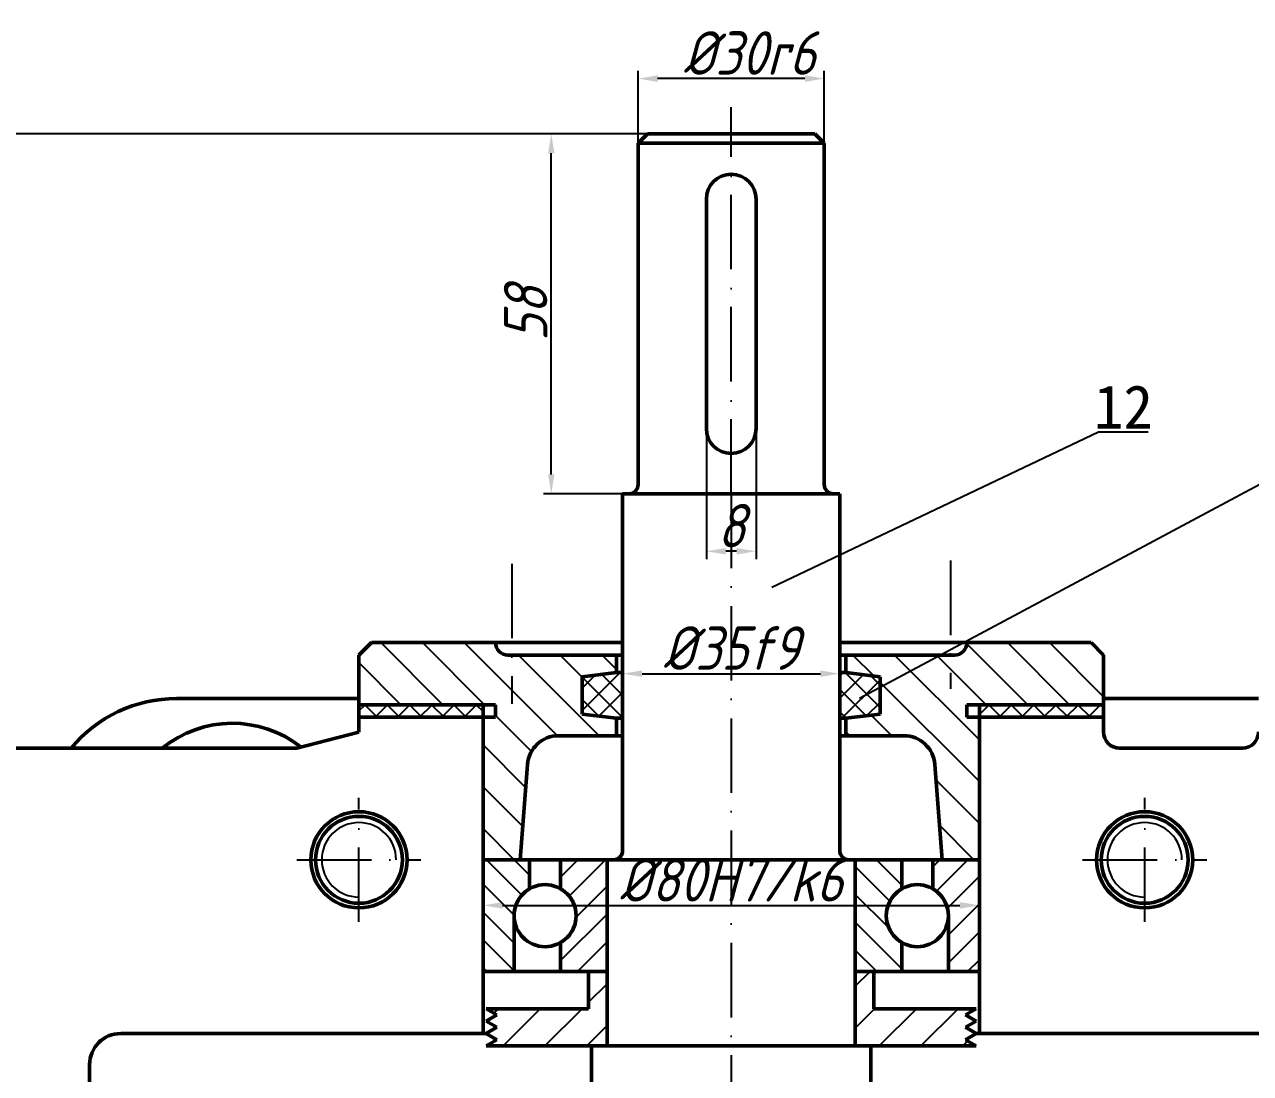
# Model space of a CAD drawing. Header units: millimetres. Extents: x 0 to 1682, y 0 to 1188.
# Drawn here: x 299.5 to 497.1, y 410.7 to 579.8 of the extents above; entities that cross this region are included whole.
import ezdxf
from ezdxf import colors
from ezdxf.entities.mleader import LeaderData, LeaderLine
from ezdxf.enums import TextEntityAlignment as Align
from ezdxf.math import Vec2, Vec3

# ---------------------------------------------------------------- set-up
doc = ezdxf.new("R2010")
doc.units = ezdxf.units.MM
doc.linetypes.add('ACAD_ISO10W100', pattern=[18, 12, -3, 0, -3])
doc.layers.get('0').update_dxf_attribs({"lineweight": 50})
doc.layers.get('Defpoints').update_dxf_attribs({"lineweight": 50})
for name, color, linetype, lineweight in [('中心线', 20, 'ACAD_ISO10W100', 25), ('剖面线', 3, 'Continuous', 25), ('尺寸', 7, 'Continuous', 25), ('文字', 7, 'Continuous', 25), ('标注', 7, 'Continuous', 25), ('粗实线', 7, 'Continuous', 50), ('细实线', 7, 'Continuous', 25)]:
    doc.layers.add(name, color=color, linetype=linetype, lineweight=lineweight)
doc.styles.add('gbeitc', font='gbeitc.shx', dxfattribs={"bigfont": 'gbcbig.shx'})
doc.styles.add('Songti', font='')
doc.styles.get("Standard").update_dxf_attribs({"font": 'arial.ttf'})
doc.styles.get('Songti').set_extended_font_data('SimSun')
doc.dimstyles.new('gbeitc', dxfattribs={"dimtxt": 5, "dimasz": 3.125, "dimexe": 1.25, "dimexo": 0.625, "dimtad": 1, "dimdec": 0, "dimdsep": 46, "dimtxsty": 'gbeitc', "dimcen": 2.5, "dimadec": 0, "dimazin": 0, "dimtfac": 1, "dimtdec": 3, "dimtmove": 0, "dimatfit": 3, "dimfxl": 1, "dimarcsym": 0})
doc.dimstyles.new('ISO-25', dxfattribs={"dimtxt": 2.5, "dimasz": 2.5, "dimexe": 1.25, "dimexo": 0.625, "dimtad": 1, "dimtxsty": 'Standard', "dimcen": 2.5, "dimadec": 0, "dimazin": 0, "dimtfac": 1, "dimtmove": 0, "dimatfit": 3, "dimfxl": 1, "dimarcsym": 0})
pattern_1 = [(45, (-31.76511286518669, 33.6530331970348), (-2.245064030267288, 2.245064030267288), [])]
pattern_2 = [(135, (-31.76511286518669, 33.6530331970348), (-2.245064030267288, -2.245064030267288), [])]
pattern_3 = [(45, (-31.76511286518669, 33.6530331970348), (-1.79605122421383, 1.796051224213831), []), (135, (-31.76511286518669, 33.6530331970348), (-1.796051224213831, -1.79605122421383), [])]
pattern_4 = [(135, (-31.76511286518669, 33.6530331970348), (-3.367596045400933, -3.367596045400932), [])]
pattern_5 = [(45, (-31.76511286518669, 33.6530331970348), (-3.367596045400932, 3.367596045400933), [])]

# ---------------------------------------------------------------- blocks, each defined once
blk = doc.blocks.new('*D29')
at = {"layer": 'Defpoints', "color": 0, "lineweight": 25, "transparency": 16777216}
for p in [(398.4148871348134, 571.0388745240425), (398.4148871348134, 534.1281152183499), (428.4148871348134, 534.1281152183499)]:
    blk.add_point(p, dxfattribs=at)
at = {"layer": '尺寸', "color": 0, "lineweight": -2, "transparency": 16777216}
for p, q in [((398.4148871348134, 534.7531152183499), (398.4148871348134, 572.2888745240425)), ((428.4148871348134, 534.7531152183499), (428.4148871348134, 572.2888745240425)), ((425.2898871348134, 571.0388745240425), (401.5398871348134, 571.0388745240425))]:
    blk.add_line(p, q, dxfattribs=at)
at = {"layer": '尺寸', "color": 0, "lineweight": 25, "transparency": 16777216}
for points in [[(401.5398871348134, 571.5597078573759), (401.5398871348134, 570.5180411907091), (398.4148871348134, 571.0388745240425)], [(425.2898871348134, 571.5597078573759), (425.2898871348134, 570.5180411907091), (428.4148871348134, 571.0388745240425)]]:
    blk.add_solid(points, dxfattribs=at)
at = {"layer": '尺寸', "color": 0, "transparency": 16777216, "insert": (416.3649456916839, 575.1638745240425), "char_height": 7, "attachment_point": 5, "style": 'gbeitc'}
blk.add_mtext('%%c30r6', dxfattribs=at)
blk = doc.blocks.new('*D30')
at = {"layer": 'Defpoints', "color": 0, "lineweight": 25, "transparency": 16777216}
for p in [(384.4148871348148, 562.1281152183501), (413.4148871348136, 562.1281152183501), (413.4148871348136, 504.1281152183501)]:
    blk.add_point(p, dxfattribs=at)
at = {"layer": '尺寸', "color": 0, "lineweight": -2, "transparency": 16777216}
for p, q in [((412.7898871348136, 562.1281152183501), (383.1648871348147, 562.1281152183501)), ((384.4148871348148, 507.2531152183501), (384.4148871348148, 559.0031152183501)), ((412.7898871348136, 504.1281152183501), (383.1648871348147, 504.12811521835))]:
    blk.add_line(p, q, dxfattribs=at)
at = {"layer": '尺寸', "color": 0, "lineweight": 25, "transparency": 16777216}
for points in [[(383.8940538014814, 559.0031152183501), (384.9357204681481, 559.0031152183501), (384.4148871348148, 562.1281152183501)], [(383.8940538014814, 507.25311521835), (384.9357204681481, 507.2531152183501), (384.4148871348148, 504.1281152183501)]]:
    blk.add_solid(points, dxfattribs=at)
at = {"layer": '尺寸', "color": 0, "transparency": 16777216, "insert": (380.2898871348148, 533.1281152183499), "char_height": 7, "attachment_point": 5, "rotation": 90, "style": 'gbeitc'}
blk.add_mtext('58', dxfattribs=at)
blk = doc.blocks.new('*D31')
at = {"layer": 'Defpoints', "color": 0, "lineweight": 25, "transparency": 16777216}
for p in [(409.4148871348134, 514.6281152183499), (417.4148871348134, 514.6281152183499), (409.4148871348134, 494.8552730875558)]:
    blk.add_point(p, dxfattribs=at)
at = {"layer": '尺寸', "color": 0, "lineweight": -2, "transparency": 16777216}
for p, q in [((409.4148871348134, 514.0031152183499), (409.4148871348134, 493.6052730875558)), ((417.4148871348134, 514.0031152183499), (417.4148871348134, 493.6052730875558)), ((414.2898871348134, 494.8552730875558), (412.5398871348134, 494.8552730875558))]:
    blk.add_line(p, q, dxfattribs=at)
at = {"layer": '尺寸', "color": 0, "lineweight": 25, "transparency": 16777216}
for points in [[(412.5398871348134, 495.3761064208891), (412.5398871348134, 494.3344397542225), (409.4148871348134, 494.8552730875558)], [(414.2898871348134, 495.3761064208891), (414.2898871348134, 494.3344397542225), (417.4148871348134, 494.8552730875558)]]:
    blk.add_solid(points, dxfattribs=at)
at = {"layer": '尺寸', "color": 0, "transparency": 16777216, "insert": (413.4148871348134, 498.9802730875558), "char_height": 7, "attachment_point": 5, "style": 'gbeitc'}
blk.add_mtext('8', dxfattribs=at)
blk = doc.blocks.new('*D32')
at = {"layer": 'Defpoints', "color": 0, "lineweight": 25, "transparency": 16777216}
for p in [(373.4148871348134, 441.5281152183497), (453.4148871348134, 441.5281152183497), (453.4148871348134, 437.7781152183497)]:
    blk.add_point(p, dxfattribs=at)
at = {"layer": '尺寸', "color": 0, "lineweight": -2, "transparency": 16777216}
for p, q in [((373.4148871348134, 440.9031152183497), (373.4148871348134, 436.5281152183497)), ((453.4148871348134, 440.9031152183497), (453.4148871348134, 436.5281152183497)), ((376.5398871348134, 437.7781152183497), (450.2898871348134, 437.7781152183497))]:
    blk.add_line(p, q, dxfattribs=at)
at = {"layer": '尺寸', "color": 0, "lineweight": 25, "transparency": 16777216}
for points in [[(376.5398871348134, 438.2989485516831), (376.5398871348134, 437.2572818850164), (373.4148871348134, 437.7781152183497)], [(450.2898871348134, 438.2989485516831), (450.2898871348134, 437.2572818850164), (453.4148871348134, 437.7781152183497)]]:
    blk.add_solid(points, dxfattribs=at)
at = {"layer": '尺寸', "color": 0, "transparency": 16777216, "insert": (413.4148871348134, 441.9031152183497), "char_height": 7, "attachment_point": 5, "style": 'gbeitc'}
blk.add_mtext('%%c80H7/k6', dxfattribs=at)
blk = doc.blocks.new('*D39')
at = {"layer": 'Defpoints', "color": 0, "lineweight": 25, "transparency": 16777216}
for p in [(395.9148871348134, 475.1281152183499), (430.9148871348134, 475.1281152183499), (430.9148871348134, 475.1281152183499)]:
    blk.add_point(p, dxfattribs=at)
at = {"layer": '尺寸', "color": 0, "lineweight": -2, "transparency": 16777216}
for p, q in [((395.9148871348134, 475.7531152183499), (395.9148871348134, 476.3781152183499)), ((430.9148871348134, 475.7531152183499), (430.9148871348134, 476.3781152183499)), ((399.0398871348134, 475.1281152183499), (427.7898871348134, 475.1281152183499))]:
    blk.add_line(p, q, dxfattribs=at)
at = {"layer": '尺寸', "color": 0, "lineweight": 25, "transparency": 16777216}
for points in [[(399.0398871348134, 475.6489485516832), (399.0398871348134, 474.6072818850166), (395.9148871348134, 475.1281152183499)], [(427.7898871348134, 475.6489485516832), (427.7898871348134, 474.6072818850166), (430.9148871348134, 475.1281152183499)]]:
    blk.add_solid(points, dxfattribs=at)
at = {"layer": '尺寸', "color": 0, "transparency": 16777216, "insert": (413.4148871348134, 479.2531152183499), "char_height": 7, "attachment_point": 5, "style": 'gbeitc'}
blk.add_mtext('%%c35f9', dxfattribs=at)
blk = doc.blocks.new('_None')
blk = doc.blocks.new('*D44')
at = {"layer": 'Defpoints', "color": 0, "lineweight": 25, "transparency": 16777216}
for p in [(413.4148871348136, 562.1281152183501), (256.630634490458, 372.1281152183472), (413.4148871348135, 372.1281152183473)]:
    blk.add_point(p, dxfattribs=at)
at = {"layer": '标注', "color": 0, "lineweight": -2, "transparency": 16777216}
for p, q in [((412.7898871348136, 562.1281152183501), (255.3806344904579, 562.12811521835)), ((256.6306344904579, 559.6281152183501), (256.630634490458, 374.6281152183472)), ((412.7898871348135, 372.1281152183473), (255.3806344904579, 372.1281152183472))]:
    blk.add_line(p, q, dxfattribs=at)
at = {"layer": '标注', "color": 0, "lineweight": 25, "transparency": 16777216}
for points in [[(256.2139678237912, 559.6281152183501), (257.0473011571246, 559.6281152183501), (256.6306344904579, 562.1281152183501)], [(256.2139678237913, 374.6281152183472), (257.0473011571247, 374.6281152183472), (256.630634490458, 372.1281152183472)]]:
    blk.add_solid(points, dxfattribs=at)
at = {"layer": '标注', "color": 0, "lineweight": -3, "transparency": 16777216, "insert": (252.4316235764061, 467.1281152183485), "char_height": 7, "attachment_point": 5, "rotation": 90}
blk.add_mtext('190', dxfattribs=at)

msp = doc.modelspace()

# ---------------------------------------------------------------- hatches: boundary and pattern name
at = {"layer": '剖面线'}
h = msp.add_hatch(dxfattribs=at)
h.set_pattern_fill('ANSI31', color=256, scale=1.5, angle=90, style=0)
h.set_pattern_definition(pattern_4)
edge = h.paths.add_edge_path()
edge.add_arc((385.5795600498143, 460.1281152183499), 5, 90, 175.6158997376046)
edge.add_line((380.5941900319183, 460.5103269197218), (379.4148871348134, 445.1281152183499))
edge.add_line((379.4148871348134, 445.1281152183499), (373.4148871348134, 445.1281152183499))
edge.add_line((373.4148871348134, 445.1281152183499), (373.4148871348134, 460.1281152183499))
edge.add_line((373.4148871348134, 460.1281152183499), (373.4148871348134, 468.1281152183499))
edge.add_line((373.4148871348134, 468.1281152183499), (375.4148871348134, 468.1281152183499))
edge.add_line((375.4148871348134, 468.1281152183499), (375.4148871348134, 470.1281152183499))
edge.add_line((375.4148871348134, 470.1281152183499), (373.4148871348134, 470.1281152183499))
edge.add_line((373.4148871348134, 470.1281152183499), (367.9148871348134, 470.1281152183499))
edge.add_line((367.9148871348134, 470.1281152183499), (358.9148871348134, 470.1281152183499))
edge.add_line((358.9148871348134, 470.1281152183499), (353.4148871348134, 470.1281152183499))
edge.add_line((353.4148871348134, 470.1281152183499), (353.4148871348134, 478.1281152183499))
edge.add_line((353.4148871348134, 478.1281152183499), (355.4148871348134, 480.1281152183499))
edge.add_line((355.4148871348134, 480.1281152183499), (358.9148871348134, 480.1281152183499))
edge.add_line((358.9148871348134, 480.1281152183499), (367.9148871348134, 480.1281152183499))
edge.add_line((367.9148871348134, 480.1281152183499), (375.4148871348134, 480.1281152183499))
edge.add_arc((377.4148871348134, 480.1281152183499), 2, 180, 270)
edge.add_line((377.4148871348134, 478.1281152183499), (394.9148871348134, 478.1281152183499))
edge.add_line((394.9148871348134, 478.1281152183499), (394.9148871348134, 475.3034303033157))
edge.add_line((394.9148871348134, 475.3034303033157), (389.4148871348134, 474.6281152183499))
edge.add_line((389.4148871348134, 474.6281152183499), (389.4148871348134, 468.6281152183499))
edge.add_line((389.4148871348134, 468.6281152183499), (394.9148871348134, 467.9528001333838))
edge.add_line((394.9148871348134, 467.9528001333838), (394.9148871348134, 465.1281152183499))
edge.add_line((394.9148871348134, 465.1281152183499), (385.5795600498143, 465.1281152183499))
h = msp.add_hatch(dxfattribs=at)
h.set_pattern_fill('ANSI31', color=256, scale=1.5, angle=90, style=0)
h.set_pattern_definition(pattern_4)
edge = h.paths.add_edge_path()
edge.add_arc((441.2502142198123, 460.1281152183499), 5.000000000000207, 4.384100262395415, 90)
edge.add_line((441.2502142198123, 465.1281152183499), (431.9148871348134, 465.1281152183499))
edge.add_line((431.9148871348134, 465.1281152183499), (431.9148871348134, 467.9528001333838))
edge.add_line((431.9148871348134, 467.9528001333838), (437.4148871348134, 468.6281152183499))
edge.add_line((437.4148871348134, 468.6281152183499), (437.4148871348134, 474.6281152183499))
edge.add_line((437.4148871348134, 474.6281152183499), (431.9148871348134, 475.3034303033157))
edge.add_line((431.9148871348134, 475.3034303033157), (431.9148871348134, 478.1281152183499))
edge.add_line((431.9148871348134, 478.1281152183499), (449.4148871348134, 478.1281152183499))
edge.add_arc((449.4148871348134, 480.1281152183499), 2, 270, 360)
edge.add_line((451.4148871348134, 480.1281152183499), (458.9148871348134, 480.1281152183499))
edge.add_line((458.9148871348134, 480.1281152183499), (467.9148871348134, 480.1281152183499))
edge.add_line((467.9148871348134, 480.1281152183499), (471.4148871348134, 480.1281152183499))
edge.add_line((471.4148871348134, 480.1281152183499), (473.4148871348134, 478.1281152183499))
edge.add_line((473.4148871348134, 478.1281152183499), (473.4148871348134, 470.1281152183499))
edge.add_line((473.4148871348134, 470.1281152183499), (467.9148871348134, 470.1281152183499))
edge.add_line((467.9148871348134, 470.1281152183499), (458.9148871348134, 470.1281152183499))
edge.add_line((458.9148871348134, 470.1281152183499), (453.4148871348134, 470.1281152183499))
edge.add_line((453.4148871348134, 470.1281152183499), (451.4148871348134, 470.1281152183499))
edge.add_line((451.4148871348134, 470.1281152183499), (451.4148871348134, 468.1281152183499))
edge.add_line((451.4148871348134, 468.1281152183499), (453.4148871348134, 468.1281152183499))
edge.add_line((453.4148871348134, 468.1281152183499), (453.4148871348134, 460.1281152183499))
edge.add_line((453.4148871348134, 460.1281152183499), (453.4148871348134, 445.1281152183499))
edge.add_line((453.4148871348134, 445.1281152183499), (447.4148871348134, 445.1281152183499))
edge.add_line((447.4148871348134, 445.1281152183499), (446.2355842377083, 460.5103269197218))
h = msp.add_hatch(dxfattribs=at)
h.set_pattern_fill('ANSI37', color=256, scale=0.8, style=0)
h.set_pattern_definition(pattern_3)
h.paths.add_polyline_path([(395.9148871348134, 471.6281152183499), (395.9148871348134, 475.3034303033157), (394.9148871348134, 475.3034303033157), (389.4148871348134, 474.6281152183499), (389.4148871348134, 468.6281152183499), (394.9148871348134, 467.9528001333838), (395.9148871348134, 467.9528001333838)])
h = msp.add_hatch(dxfattribs=at)
h.set_pattern_fill('ANSI37', color=256, scale=0.8, style=0)
h.set_pattern_definition(pattern_3)
h.paths.add_polyline_path([(430.9148871348134, 471.6281152183499), (430.9148871348134, 475.3034303033157), (431.9148871348134, 475.3034303033157), (437.4148871348134, 474.6281152183499), (437.4148871348134, 468.6281152183499), (431.9148871348134, 467.9528001333838), (430.9148871348134, 467.9528001333838)])
h = msp.add_hatch(dxfattribs=at)
h.set_pattern_fill('ANSI37', color=256, scale=0.8, style=0)
h.set_pattern_definition(pattern_3)
h.paths.add_polyline_path([(353.4148871348134, 470.1281152183499), (353.4148871348134, 468.1281152183499), (373.4148871348134, 468.1281152183499), (373.4148871348134, 470.1281152183499)])
h = msp.add_hatch(dxfattribs=at)
h.set_pattern_fill('ANSI37', color=256, scale=0.8, style=0)
h.set_pattern_definition(pattern_3)
h.paths.add_polyline_path([(473.4148871348134, 470.1281152183499), (473.4148871348134, 468.1281152183499), (453.4148871348134, 468.1281152183499), (453.4148871348134, 470.1281152183499)])
h = msp.add_hatch(dxfattribs=at)
h.set_pattern_fill('ANSI31', color=256, angle=90, style=0)
h.set_pattern_definition(pattern_2)
edge = h.paths.add_edge_path()
edge.add_line((373.4148871348134, 436.1281152183499), (373.4148871348134, 445.1281152183499))
edge.add_line((373.4148871348134, 445.1281152183499), (380.9148871348134, 445.1281152183499))
edge.add_line((380.9148871348134, 445.1281152183499), (380.9148871348134, 440.4582422372719))
edge.add_arc((383.4148871348134, 436.1281152183499), 4.99999999999982, 119.9999999999998, 180)
edge.add_line((378.4148871348134, 436.1281152183499), (378.4148871348134, 427.1281152183499))
edge.add_line((378.4148871348134, 427.1281152183499), (373.4148871348134, 427.1281152183499))
edge.add_line((373.4148871348134, 427.1281152183499), (373.4148871348134, 436.1281152183499))
h = msp.add_hatch(dxfattribs=at)
h.set_pattern_fill('ANSI31', color=256, style=0)
h.set_pattern_definition(pattern_1)
edge = h.paths.add_edge_path()
edge.add_line((393.4148871348134, 436.1281152183499), (393.4148871348134, 427.1281152183499))
edge.add_line((393.4148871348134, 427.1281152183499), (385.9148871348134, 427.1281152183499))
edge.add_line((385.9148871348134, 427.1281152183499), (385.9148871348134, 431.7979881994278))
edge.add_arc((383.4148871348134, 436.1281152183499), 4.999999999999869, 299.9999999999998, 420.0000000000002)
edge.add_line((385.9148871348134, 440.4582422372719), (385.9148871348134, 445.1281152183499))
edge.add_line((385.9148871348134, 445.1281152183499), (393.4148871348134, 445.1281152183499))
edge.add_line((393.4148871348134, 445.1281152183499), (393.4148871348134, 436.1281152183499))
h = msp.add_hatch(dxfattribs=at)
h.set_pattern_fill('ANSI31', color=256, angle=90, style=0)
h.set_pattern_definition(pattern_2)
edge = h.paths.add_edge_path()
edge.add_line((433.4148871348134, 436.1281152183499), (433.4148871348134, 445.1281152183499))
edge.add_line((433.4148871348134, 445.1281152183499), (440.9148871348134, 445.1281152183499))
edge.add_line((440.9148871348134, 445.1281152183499), (440.9148871348134, 440.4582422372719))
edge.add_arc((443.4148871348134, 436.1281152183499), 4.99999999999982, 119.9999999999998, 240.0000000000002)
edge.add_line((440.9148871348134, 431.7979881994278), (440.9148871348134, 427.1281152183499))
edge.add_line((440.9148871348134, 427.1281152183499), (433.4148871348134, 427.1281152183499))
edge.add_line((433.4148871348134, 427.1281152183499), (433.4148871348134, 436.1281152183499))
h = msp.add_hatch(dxfattribs=at)
h.set_pattern_fill('ANSI31', color=256, style=0)
h.set_pattern_definition(pattern_1)
edge = h.paths.add_edge_path()
edge.add_line((453.4148871348134, 436.1281152183499), (453.4148871348134, 427.1281152183499))
edge.add_line((453.4148871348134, 427.1281152183499), (448.4148871348134, 427.1281152183499))
edge.add_line((448.4148871348134, 427.1281152183499), (448.4148871348134, 436.1281152183499))
edge.add_arc((443.4148871348134, 436.1281152183499), 5, 0, 60.00000000000025)
edge.add_line((445.9148871348134, 440.4582422372719), (445.9148871348134, 445.1281152183499))
edge.add_line((445.9148871348134, 445.1281152183499), (453.4148871348134, 445.1281152183499))
edge.add_line((453.4148871348134, 445.1281152183499), (453.4148871348134, 436.1281152183499))
h = msp.add_hatch(dxfattribs=at)
h.set_pattern_fill('ANSI31', color=256, scale=1.5, style=0)
h.set_pattern_definition(pattern_5)
h.paths.add_polyline_path([(393.4148871348134, 415.1281152183499), (387.4148871348134, 415.1281152183499), (373.9148871348134, 415.1281152183499), (375.6448871348134, 416.1281152183499), (373.9148871348134, 417.1281152183499), (375.6448871348134, 418.1281152183499), (373.9148871348134, 419.1281152183499), (375.6448871348134, 420.1281152183499), (373.9148871348134, 421.1281152183499), (390.4148871348134, 421.1281152183499), (390.4148871348134, 427.1281152183499), (393.4148871348134, 427.1281152183499)])
h = msp.add_hatch(dxfattribs=at)
h.set_pattern_fill('ANSI31', color=256, scale=1.5, style=0)
h.set_pattern_definition(pattern_5)
h.paths.add_polyline_path([(433.4148871348134, 415.1281152183499), (439.4148871348134, 415.1281152183499), (452.9148871348134, 415.1281152183499), (451.1848871348134, 416.1281152183499), (452.9148871348134, 417.1281152183499), (451.1848871348134, 418.1281152183499), (452.9148871348134, 419.1281152183499), (451.1848871348134, 420.1281152183499), (452.9148871348134, 421.1281152183499), (436.4148871348134, 421.1281152183499), (436.4148871348134, 427.1281152183499), (433.4148871348134, 427.1281152183499)])

# ---------------------------------------------------------------- linework, layer by layer
at = {"lineweight": 50}
msp.add_line((409.4148871348135, 560.62811521835), (417.4148871348134, 560.62811521835), dxfattribs=at)
at = {"layer": '中心线'}
for p, q in [((413.4148871348134, 504.1281152183499), (413.4148871348134, 566.4425708979002)), ((413.4148871348134, 504.1281152183499), (413.4148871348134, 407.1281152183499)), ((413.4148871348134, 504.1281152183499), (413.4148871348134, 259.2521196127664)), ((378.0595480754864, 492.84336546491), (378.0595480754864, 470.2877970970369)), ((448.7702261941404, 493.3447277010725), (448.7702261941404, 472.668789392754))]:
    msp.add_line(p, q, dxfattribs=at)
at = {"layer": '中心线', "linetype": 'ACAD_ISO10W100'}
for p, q in [((353.4148871348134, 435.1281152183499), (353.4148871348134, 455.1281152183499)), ((480.0570227585442, 435.1281152183499), (480.0570227585442, 455.1281152183499)), ((343.4148871348134, 445.1281152183499), (363.4148871348134, 445.1281152183499)), ((470.0570227585442, 445.1281152183499), (490.0570227585442, 445.1281152183499))]:
    msp.add_line(p, q, dxfattribs=at)
at = {"layer": '粗实线'}
for p, q in [((399.9148871348134, 562.1281152183499), (398.4148871348134, 560.6281152183499)), ((426.9148871348134, 562.1281152183499), (399.9148871348134, 562.1281152183499)), ((428.4148871348134, 560.6281152183499), (426.9148871348134, 562.1281152183499)), ((398.4148871348134, 560.6281152183499), (398.4148871348134, 518.2938532727458)), ((409.4148871348135, 560.62811521835), (398.4148871348134, 560.6281152183499)), ((428.4148871348134, 560.6281152183499), (417.4148871348134, 560.62811521835)), ((428.4148871348134, 518.2938532727458), (428.4148871348134, 560.6281152183499)), ((409.4148871348134, 518.2938532727458), (409.4148871348133, 551.6281152183499)), ((417.4148871348134, 518.2938532727458), (417.4148871348133, 551.6281152183499)), ((398.4148871348134, 518.2938532727458), (398.4148871348134, 505.6281152183499)), ((409.4148871348134, 518.2938532727458), (409.4148871348134, 514.6281152183499)), ((417.4148871348134, 518.2938532727458), (417.4148871348134, 514.6281152183499)), ((428.4148871348134, 505.6281152183499), (428.4148871348134, 518.2938532727458)), ((430.9148871348134, 504.1281152183499), (395.9148871348134, 504.1281152183499)), ((395.9148871348134, 504.1281152183499), (395.9148871348134, 446.6281152183499)), ((430.9148871348134, 504.1281152183499), (430.9148871348134, 446.6281152183499)), ((353.4148871348134, 478.1281152183499), (355.4148871348134, 480.1281152183499)), ((355.4148871348134, 480.1281152183499), (358.9148871348134, 480.1281152183499)), ((358.9148871348134, 480.1281152183499), (367.9148871348134, 480.1281152183499)), ((367.9148871348134, 480.1281152183499), (375.4148871348134, 480.1281152183499)), ((378.0595480754864, 480.1281152183499), (370.5539945760213, 480.1281152183499)), ((375.4148871348134, 480.1281152183499), (375.4148871348134, 480.1281152183499)), ((375.4148871348134, 480.1281152183499), (395.9148871348134, 480.1281152183499)), ((378.0595480754864, 480.1281152183499), (385.5651015749513, 480.1281152183499)), ((451.4148871348134, 480.1281152183499), (430.9148871348134, 480.1281152183499)), ((448.7702261941404, 480.1281152183499), (441.2646726946753, 480.1281152183499)), ((448.7702261941404, 480.1281152183499), (456.2757796936064, 480.1281152183499)), ((458.9148871348134, 480.1281152183499), (451.4148871348134, 480.1281152183499)), ((451.4148871348134, 480.1281152183499), (451.4148871348134, 480.1281152183499)), ((467.9148871348134, 480.1281152183499), (458.9148871348134, 480.1281152183499)), ((471.4148871348134, 480.1281152183499), (467.9148871348134, 480.1281152183499)), ((473.4148871348134, 478.1281152183499), (471.4148871348134, 480.1281152183499)), ((353.4148871348134, 470.1281152183499), (353.4148871348134, 478.1281152183499)), ((377.4148871348134, 478.1281152183499), (394.9148871348134, 478.1281152183499)), ((394.9148871348134, 478.1281152183499), (394.9148871348134, 475.3034303033157)), ((394.9148871348134, 478.1281152183499), (395.9148871348134, 478.1281152183499)), ((431.9148871348134, 478.1281152183499), (430.9148871348134, 478.1281152183499)), ((449.4148871348134, 478.1281152183499), (431.9148871348134, 478.1281152183499)), ((431.9148871348134, 478.1281152183499), (431.9148871348134, 475.3034303033157)), ((473.4148871348134, 470.1281152183499), (473.4148871348134, 478.1281152183499)), ((394.9148871348134, 475.3034303033157), (389.4148871348134, 474.6281152183499)), ((394.9148871348134, 475.3034303033157), (389.4148871348134, 474.6281152183499)), ((389.4148871348134, 474.6281152183499), (389.4148871348134, 468.6281152183499)), ((389.4148871348134, 474.6281152183499), (389.4148871348134, 468.6281152183499)), ((395.9148871348134, 475.3034303033157), (394.9148871348134, 475.3034303033157)), ((395.9148871348134, 471.6281152183499), (395.9148871348134, 475.3034303033157)), ((430.9148871348134, 471.6281152183499), (430.9148871348134, 475.3034303033157)), ((430.9148871348134, 475.3034303033157), (431.9148871348134, 475.3034303033157)), ((431.9148871348134, 475.3034303033157), (437.4148871348134, 474.6281152183499)), ((431.9148871348134, 475.3034303033157), (437.4148871348134, 474.6281152183499)), ((437.4148871348134, 474.6281152183499), (437.4148871348134, 468.6281152183499)), ((437.4148871348134, 474.6281152183499), (437.4148871348134, 468.6281152183499)), ((353.4148871348134, 471.1281152183499), (324.0148871348133, 471.1281152183499)), ((395.9148871348134, 467.9528001333838), (395.9148871348134, 471.6281152183499)), ((430.9148871348134, 467.9528001333838), (430.9148871348134, 471.6281152183499)), ((473.4148871348134, 471.1281152183499), (498.4148871348132, 471.1281152183499)), ((358.9148871348134, 470.1281152183499), (353.4148871348134, 470.1281152183499)), ((353.4148871348134, 470.1281152183499), (353.4148871348134, 468.1281152183499)), ((373.4148871348134, 470.1281152183499), (353.4148871348134, 470.1281152183499)), ((367.9148871348134, 470.1281152183499), (358.9148871348134, 470.1281152183499)), ((373.4148871348134, 470.1281152183499), (367.9148871348134, 470.1281152183499)), ((375.4148871348134, 470.1281152183499), (373.4148871348134, 470.1281152183499)), ((373.4148871348134, 468.1281152183499), (373.4148871348134, 470.1281152183499)), ((375.4148871348134, 468.1281152183499), (375.4148871348134, 470.1281152183499)), ((389.4148871348134, 468.6281152183499), (394.9148871348134, 467.9528001333838)), ((389.4148871348134, 468.6281152183499), (394.9148871348134, 467.9528001333838)), ((437.4148871348134, 468.6281152183499), (431.9148871348134, 467.9528001333838)), ((437.4148871348134, 468.6281152183499), (431.9148871348134, 467.9528001333838)), ((451.4148871348134, 468.1281152183499), (451.4148871348134, 470.1281152183499)), ((451.4148871348134, 470.1281152183499), (453.4148871348134, 470.1281152183499)), ((453.4148871348134, 470.1281152183499), (458.9148871348134, 470.1281152183499)), ((453.4148871348134, 468.1281152183499), (453.4148871348134, 470.1281152183499)), ((453.4148871348134, 470.1281152183499), (473.4148871348134, 470.1281152183499)), ((458.9148871348134, 470.1281152183499), (467.9148871348134, 470.1281152183499)), ((467.9148871348134, 470.1281152183499), (473.4148871348134, 470.1281152183499)), ((473.4148871348134, 470.1281152183499), (473.4148871348134, 468.1281152183499)), ((353.4148871348134, 465.7193755003238), (353.4148871348134, 468.1281152183499)), ((353.4148871348134, 468.1281152183499), (373.4148871348134, 468.1281152183499)), ((353.4148871348134, 468.1281152183499), (373.4148871348134, 468.1281152183499)), ((373.4148871348134, 468.1281152183499), (373.4148871348134, 417.1281152183499)), ((373.4148871348134, 460.1281152183499), (373.4148871348134, 468.1281152183499)), ((373.4148871348134, 468.1281152183499), (375.4148871348134, 468.1281152183499)), ((394.9148871348134, 467.9528001333838), (394.9148871348134, 465.1281152183499)), ((394.9148871348134, 467.9528001333838), (395.9148871348134, 467.9528001333838)), ((431.9148871348134, 467.9528001333838), (430.9148871348134, 467.9528001333838)), ((431.9148871348134, 467.9528001333838), (431.9148871348134, 465.1281152183499)), ((453.4148871348134, 468.1281152183499), (451.4148871348134, 468.1281152183499)), ((453.4148871348134, 460.1281152183499), (453.4148871348134, 468.1281152183499)), ((473.4148871348134, 468.1281152183499), (453.4148871348134, 468.1281152183499)), ((453.4148871348134, 417.1281152183499), (453.4148871348134, 468.1281152183499)), ((453.4148871348134, 468.1281152183499), (453.4148871348134, 468.1281152183499)), ((453.4148871348134, 468.1281152183499), (473.4148871348134, 468.1281152183499)), ((473.4148871348134, 465.7346133364238), (473.4148871348134, 468.1281152183499)), ((343.4148871348134, 463.1281152183499), (353.4148871348134, 465.7193755003238)), ((385.5795600498143, 465.1281152183499), (394.9148871348134, 465.1281152183499)), ((394.9148871348134, 465.1281152183499), (395.9148871348134, 465.1281152183499)), ((431.9148871348134, 465.1281152183499), (430.9148871348134, 465.1281152183499)), ((441.2502142198123, 465.1281152183499), (431.9148871348134, 465.1281152183499)), ((297.0148871348133, 463.1281152183499), (343.4148871348134, 463.1281152183499)), ((476.0213852528873, 463.1281152183499), (476.0213852528873, 463.1281152183499)), ((495.8083890167393, 463.1281152183499), (476.0213852528873, 463.1281152183499)), ((380.5941900319183, 460.5103269197218), (379.4148871348134, 445.1281152183499)), ((446.2355842377083, 460.5103269197218), (447.4148871348134, 445.1281152183499)), ((373.4148871348134, 445.1281152183499), (373.4148871348134, 460.1281152183499)), ((373.4148871348134, 460.1281152183499), (373.4148871348134, 460.1281152183499)), ((453.4148871348134, 445.1281152183499), (453.4148871348134, 460.1281152183499)), ((453.4148871348134, 460.1281152183499), (453.4148871348134, 460.1281152183499)), ((373.4148871348134, 436.1281152183499), (373.4148871348134, 445.1281152183499)), ((373.4148871348134, 445.1281152183499), (380.9148871348134, 445.1281152183499)), ((379.4148871348134, 445.1281152183499), (373.4148871348134, 445.1281152183499)), ((380.9148871348134, 445.1281152183499), (380.9148871348134, 440.4582422372719)), ((385.9148871348134, 445.1281152183499), (380.9148871348134, 445.1281152183499)), ((385.9148871348134, 440.4582422372719), (385.9148871348134, 445.1281152183499)), ((385.9148871348134, 445.1281152183499), (393.4148871348134, 445.1281152183499)), ((433.4148871348134, 445.1281152183499), (393.4148871348134, 445.1281152183499)), ((393.4148871348134, 445.1281152183499), (393.4148871348134, 416.6281152183499)), ((393.4148871348134, 445.1281152183499), (393.4148871348134, 436.1281152183499)), ((433.4148871348134, 445.1281152183499), (433.4148871348134, 416.6281152183499)), ((433.4148871348134, 436.1281152183499), (433.4148871348134, 445.1281152183499)), ((433.4148871348134, 445.1281152183499), (440.9148871348134, 445.1281152183499)), ((440.9148871348134, 445.1281152183499), (440.9148871348134, 440.4582422372719)), ((440.9148871348134, 445.1281152183499), (445.9148871348134, 445.1281152183499)), ((445.9148871348134, 440.4582422372719), (445.9148871348134, 445.1281152183499)), ((445.9148871348134, 445.1281152183499), (453.4148871348134, 445.1281152183499)), ((447.4148871348134, 445.1281152183499), (453.4148871348134, 445.1281152183499)), ((453.4148871348134, 445.1281152183499), (453.4148871348134, 436.1281152183499)), ((373.4148871348134, 427.1281152183499), (373.4148871348134, 436.1281152183499)), ((378.4148871348134, 436.1281152183499), (378.4148871348134, 427.1281152183499)), ((393.4148871348134, 436.1281152183499), (393.4148871348134, 427.1281152183499)), ((433.4148871348134, 427.1281152183499), (433.4148871348134, 436.1281152183499)), ((448.4148871348134, 427.1281152183499), (448.4148871348134, 436.1281152183499)), ((453.4148871348134, 436.1281152183499), (453.4148871348134, 427.1281152183499)), ((385.9148871348134, 427.1281152183499), (385.9148871348134, 431.7979881994278)), ((440.9148871348134, 431.7979881994278), (440.9148871348134, 427.1281152183499)), ((378.4148871348134, 427.1281152183499), (373.4148871348134, 427.1281152183499)), ((385.9148871348134, 427.1281152183499), (378.4148871348134, 427.1281152183499)), ((393.4148871348134, 427.1281152183499), (385.9148871348134, 427.1281152183499)), ((390.4148871348134, 421.1281152183499), (390.4148871348134, 427.1281152183499)), ((390.4148871348134, 427.1281152183499), (393.4148871348134, 427.1281152183499)), ((393.4148871348134, 427.1281152183499), (393.4148871348134, 415.1281152183499)), ((440.9148871348134, 427.1281152183499), (433.4148871348134, 427.1281152183499)), ((436.4148871348134, 427.1281152183499), (433.4148871348134, 427.1281152183499)), ((433.4148871348134, 427.1281152183499), (433.4148871348134, 415.1281152183499)), ((436.4148871348134, 421.1281152183499), (436.4148871348134, 427.1281152183499)), ((440.9148871348134, 427.1281152183499), (448.4148871348134, 427.1281152183499)), ((453.4148871348134, 427.1281152183499), (448.4148871348134, 427.1281152183499)), ((375.6448871348134, 420.1281152183499), (373.9148871348134, 421.1281152183499)), ((373.9148871348134, 421.1281152183499), (390.4148871348134, 421.1281152183499)), ((452.9148871348134, 421.1281152183499), (436.4148871348134, 421.1281152183499)), ((451.1848871348134, 420.1281152183499), (452.9148871348134, 421.1281152183499)), ((373.9148871348134, 419.1281152183499), (375.6448871348134, 420.1281152183499)), ((375.6448871348134, 418.1281152183499), (373.9148871348134, 419.1281152183499)), ((452.9148871348134, 419.1281152183499), (451.1848871348134, 420.1281152183499)), ((451.1848871348134, 418.1281152183499), (452.9148871348134, 419.1281152183499)), ((315.0148871348133, 417.1281152183499), (373.4148871348134, 417.1281152183499)), ((373.9148871348134, 417.1281152183499), (373.4148871348134, 417.1281152183499)), ((373.9148871348134, 417.1281152183499), (375.6448871348134, 418.1281152183499)), ((375.6448871348134, 416.1281152183499), (373.9148871348134, 417.1281152183499)), ((452.9148871348134, 417.1281152183499), (451.1848871348134, 418.1281152183499)), ((451.1848871348134, 416.1281152183499), (452.9148871348134, 417.1281152183499)), ((452.9148871348134, 417.1281152183499), (453.4148871348134, 417.1281152183499)), ((518.4148871348132, 417.1281152183499), (453.4148871348134, 417.1281152183499)), ((373.9148871348134, 415.1281152183499), (375.6448871348134, 416.1281152183499)), ((387.4148871348134, 415.1281152183499), (373.9148871348134, 415.1281152183499)), ((393.4148871348134, 415.1281152183499), (387.4148871348134, 415.1281152183499)), ((387.4148871348134, 415.1281152183499), (387.4148871348134, 415.1281152183499)), ((435.9148871348134, 415.1281152183499), (390.9148871348134, 415.1281152183499)), ((390.9148871348134, 415.1281152183499), (390.9148871348134, 408.6281152183499)), ((433.4148871348134, 415.1281152183499), (439.4148871348134, 415.1281152183499)), ((435.9148871348134, 415.1281152183499), (435.9148871348134, 408.6281152183499)), ((439.4148871348134, 415.1281152183499), (439.4148871348134, 415.1281152183499)), ((439.4148871348134, 415.1281152183499), (452.9148871348134, 415.1281152183499)), ((452.9148871348134, 415.1281152183499), (451.1848871348134, 416.1281152183499)), ((310.0148871348133, 412.1281152183499), (310.0148871348132, 356.9138097730288))]:
    msp.add_line(p, q, dxfattribs=at)
for centre, radius in [((353.4148871348134, 445.1281152183499), 7.75), ((480.0570227585442, 445.1281152183499), 7.75), ((353.4148871348134, 445.1281152183499), 7), ((480.0570227585442, 445.1281152183499), 7), ((383.4148871348134, 436.1281152183499), 5), ((443.4148871348134, 436.1281152183499), 5)]:
    msp.add_circle(centre, radius, dxfattribs=at)
for centre, radius, start, end in [((413.4148871348133, 551.6281152183499), 4, 0, 180), ((413.4148871348134, 514.6281152183499), 4, 180, 0), ((396.9148871348134, 505.6281152183499), 1.5, 270, 0), ((429.9148871348134, 505.6281152183499), 1.5, 180, 270), ((377.4148871348134, 480.1281152183499), 2, 180, 270), ((449.4148871348134, 480.1281152183499), 2, 270, 0), ((324.0148871348133, 449.1281152183499), 22, 90, 140.478803641358), ((333.0148871348133, 449.1281152183499), 17.99999999999988, 51.97091078631782, 128.9424412689822), ((385.5795600498143, 460.1281152183499), 5, 90, 175.6158997376046), ((441.2502142198123, 460.1281152183499), 5.000000000000207, 4.384100262395415, 90), ((476.0213852528873, 465.7346133364238), 2.606498118074001, 180, 270), ((495.8083890167393, 465.7346133364238), 2.606498118074001, 270, 0), ((394.4148871348134, 446.6281152183499), 1.5, 270, 0), ((432.4148871348134, 446.6281152183499), 1.5, 180, 270), ((383.4148871348134, 436.1281152183499), 4.99999999999982, 119.9999999999998, 180), ((383.4148871348134, 436.1281152183499), 4.999999999999869, 299.9999999999998, 60.00000000000025), ((443.4148871348134, 436.1281152183499), 4.99999999999982, 119.9999999999998, 240.0000000000002), ((443.4148871348134, 436.1281152183499), 5, 0, 60.00000000000025), ((315.0148871348133, 412.1281152183499), 5, 90, 180)]:
    msp.add_arc(centre, radius, start, end, dxfattribs=at)
at = {"layer": '细实线'}
for centre in [(353.4148871348134, 445.1281152183499), (480.0570227585442, 445.1281152183499)]:
    msp.add_arc(centre, 6, 0, 270, dxfattribs=at)

# ---------------------------------------------------------------- texts
at = {"layer": '文字', "style": 'Songti'}
msp.add_text('12', height=7, dxfattribs=at).set_placement((476.6348871348132, 518.1281152183499), align=Align.MIDDLE_CENTER)

# ---------------------------------------------------------------- dimensions: what is measured, and where the dimension line sits
at = {"layer": '尺寸'}
for base, p1, p2, override, picture, middle in [((398.4148871348134, 571.0388745240425), (428.4148871348134, 534.1281152183499), (398.4148871348134, 534.1281152183499), {"dimtxt": 7, "dimpost": '%%c<>r6'}, '*D29', (416.3649456916839, 571.0388745240425)), ((409.4148871348134, 494.8552730875558), (417.4148871348134, 514.6281152183499), (409.4148871348134, 514.6281152183499), {"dimtxt": 7, "dimpost": '<>'}, '*D31', (413.4148871348134, 494.8552730875558)), ((453.4148871348134, 437.7781152183497), (373.4148871348134, 441.5281152183497), (453.4148871348134, 441.5281152183497), {"dimtxt": 7, "dimpost": '%%c<>H7/k6'}, '*D32', (413.4148871348134, 437.7781152183497))]:
    dim = msp.add_linear_dim(base=base, p1=p1, p2=p2, dimstyle='gbeitc', override=override, dxfattribs=at)
    dim.commit()
    dim.dimension.update_dxf_attribs({"geometry": picture, "text_midpoint": middle, "dimtype": 160})
dim = msp.add_linear_dim(base=(384.4148871348148, 562.1281152183501), p1=(413.4148871348134, 504.1281152183499), p2=(413.4148871348134, 562.1281152183499), angle=90, text='58', dimstyle='gbeitc', override={"dimtxt": 7, "dimpost": '<>'}, dxfattribs=at)
dim.commit()
dim.dimension.update_dxf_attribs({"geometry": '*D30', "text_midpoint": (380.2898871348148, 533.1281152183499)})
dim = msp.add_linear_dim(base=(430.9148871348134, 475.1281152183499), p1=(395.9148871348134, 475.1281152183499), p2=(430.9148871348134, 475.1281152183499), dimstyle='gbeitc', override={"dimtxt": 7, "dimpost": '%%c<>f9'}, dxfattribs=at)
dim.commit()
dim.dimension.update_dxf_attribs({"geometry": '*D39', "text_midpoint": (413.4148871348134, 479.2531152183499)})
at = {"layer": '标注', "lineweight": -3}
dim = msp.add_linear_dim(base=(256.630634490458, 372.1281152183472), p1=(413.4148871348134, 562.1281152183499), p2=(413.4148871348133, 372.1281152183471), angle=90, dimstyle='ISO-25', override={"dimtxt": 7}, dxfattribs=at)
dim.commit()
dim.dimension.update_dxf_attribs({"geometry": '*D44', "text_midpoint": (252.4316235764061, 467.1281152183485)})

# ---------------------------------------------------------------- leaders
at = {"layer": '标注'}
ml = msp.add_multileader_mtext('Standard', dxfattribs=at)
ml.set_content('', color=256)
ml.set_leader_properties()
ml.set_arrow_properties(name='NONE')
ml.build(insert=Vec2(0, 0))
ml.multileader.update_dxf_attribs({"text_left_attachment_type": 5, "text_right_attachment_type": 5, "dogleg_length": 6})
ctx = ml.context
ctx.base_point, ctx.plane_origin = Vec3(478.6348871348132, 514.1281152183499), Vec3(-31.76511286518669, 33.6530331970348)
ctx.left_attachment, ctx.right_attachment = 5, 5
notes = []
notes.append((ctx, [(0, (1, 1, 0), (472.6348871348132, 514.1281152183499), (1, 0), 6, [(0, [(419.9518294163172, 489.0594329723426)], 0, [])])]))
ctx.mtext.insert, ctx.mtext.flow_direction = Vec3(480.6348871348132, 518.1281152183499), 5
ml = msp.add_multileader_mtext('Standard', dxfattribs=at)
ml.set_content('', color=256)
ml.set_leader_properties()
ml.set_arrow_properties(name='NONE')
ml.build(insert=Vec2(0, 0))
ml.multileader.update_dxf_attribs({"text_left_attachment_type": 5, "text_right_attachment_type": 5, "dogleg_length": 6})
ctx = ml.context
ctx.base_point, ctx.plane_origin = Vec3(520.3548871348132, 514.1281152183499), Vec3(-31.76511286518669, 33.6530331970348)
ctx.left_attachment, ctx.right_attachment = 5, 5
notes.append((ctx, [(0, (1, 1, 0), (514.3548871348132, 514.1281152183499), (1, 0), 6, [(0, [(434.113859599076, 471.2019412746695)], 0, [])])]))
ctx.mtext.insert, ctx.mtext.flow_direction = Vec3(522.3548871348132, 518.1281152183499), 5
for ctx, leaders in notes:
    for number, flags, end, landing, length, lines in leaders:
        leader = LeaderData()
        leader.index, (leader.has_last_leader_line, leader.has_dogleg_vector, leader.attachment_direction) = number, flags
        leader.last_leader_point, leader.dogleg_vector, leader.dogleg_length = Vec3(end), Vec3(landing), length
        for number, points, colour, breaks in lines:
            line = LeaderLine()
            line.index, line.vertices, line.color, line.breaks = number, Vec3.list(points), colors.encode_raw_color(colour), breaks
            leader.lines.append(line)
        ctx.leaders.append(leader)

doc.saveas('drawing.dxf')
